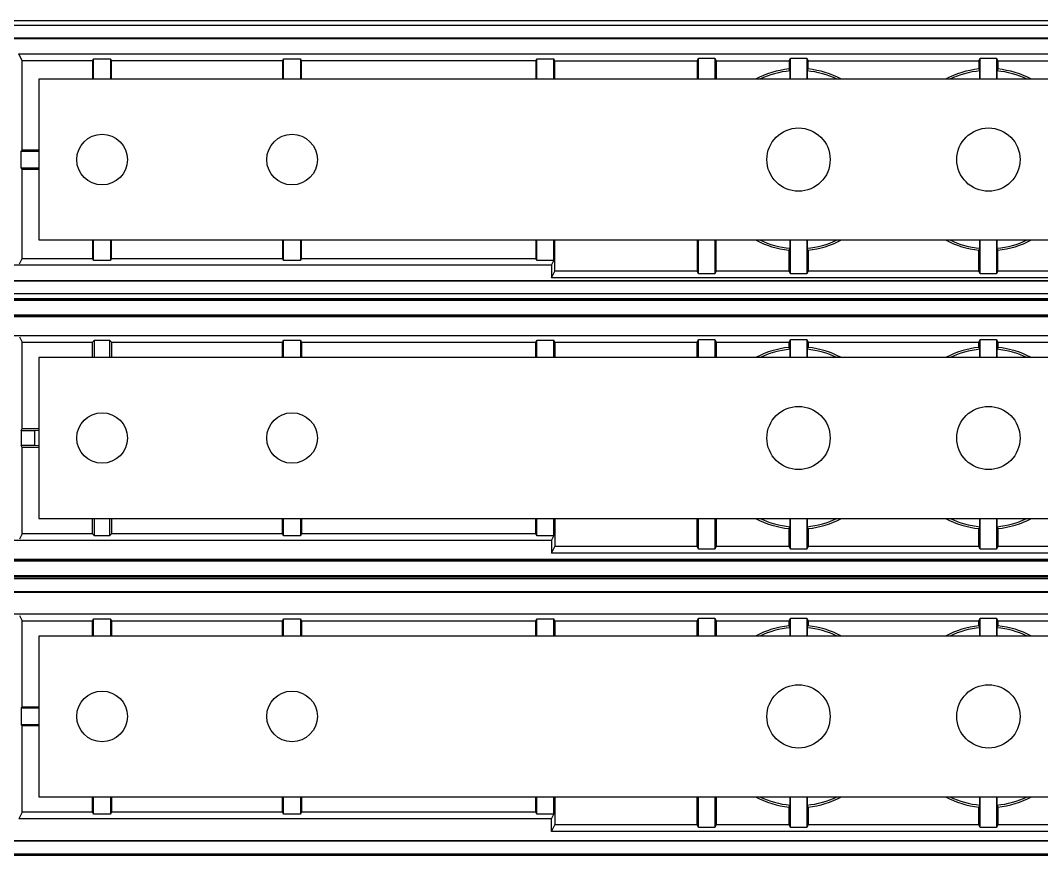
# Model space of a CAD drawing. Header units: inches. Extents: x 125 to 991, y -92 to 487.
# Drawn here: x 735.1 to 815.8, y 73.1 to 139.1 of the extents above; entities that cross this region are included whole.
import ezdxf

# ---------------------------------------------------------------- set-up
doc = ezdxf.new("R2010")
doc.units = ezdxf.units.IN

msp = doc.modelspace()

# ---------------------------------------------------------------- linework, layer by layer
at = {"color": 7, "linetype": 'Continuous'}
for p, q in [((732.3, 139.068), (917.4, 139.068)), ((732.684, 138.684), (917.016, 138.684)), ((733.484, 137.684), (916.216, 137.684)), ((733.519, 137.649), (916.181, 137.649)), ((735.022, 136.417), (914.949, 136.417)), ((735.293, 135.876), (735.022, 136.417)), ((735.293, 128.818), (735.293, 135.876)), ((740.85, 135.876), (735.293, 135.876)), ((740.85, 135.876), (740.929, 136.033)), ((740.85, 135.876), (740.85, 134.418)), ((740.929, 134.418), (740.929, 136.033)), ((740.929, 136.033), (742.272, 136.033)), ((742.272, 136.033), (742.272, 134.418)), ((742.272, 136.033), (742.35, 135.876)), ((742.35, 134.418), (742.35, 135.876)), ((755.85, 135.876), (742.35, 135.876)), ((755.85, 135.876), (755.929, 136.033)), ((755.85, 135.876), (755.85, 134.418)), ((755.929, 136.033), (757.272, 136.033)), ((755.929, 134.418), (755.929, 136.033)), ((757.272, 136.033), (757.35, 135.876)), ((757.272, 136.033), (757.272, 134.418)), ((757.35, 134.418), (757.35, 135.876)), ((775.85, 135.876), (757.35, 135.876)), ((775.85, 135.876), (775.929, 136.033)), ((775.85, 135.876), (775.85, 134.418)), ((775.929, 134.418), (775.929, 136.033)), ((775.929, 136.033), (777.272, 136.033)), ((777.35, 135.876), (777.272, 136.033)), ((777.272, 134.418), (777.272, 136.033)), ((777.35, 135.876), (788.6, 135.876)), ((777.35, 134.418), (777.35, 135.876)), ((788.6, 135.876), (788.705, 136.085)), ((788.6, 135.876), (788.6, 134.418)), ((788.705, 136.085), (789.996, 136.085)), ((788.705, 134.418), (788.705, 136.085)), ((789.996, 136.085), (790.1, 135.876)), ((789.996, 136.085), (789.996, 134.418)), ((790.1, 135.876), (795.85, 135.876)), ((790.1, 135.876), (790.1, 134.418)), ((795.85, 135.876), (795.955, 136.085)), ((795.85, 135.876), (795.85, 135.229)), ((795.955, 136.085), (797.246, 136.085)), ((795.955, 134.418), (795.955, 136.085)), ((797.246, 136.085), (797.35, 135.876)), ((797.246, 136.085), (797.246, 134.418)), ((797.35, 135.876), (810.85, 135.876)), ((797.35, 135.229), (797.35, 135.876)), ((810.85, 135.876), (810.955, 136.085)), ((810.85, 135.876), (810.85, 135.229)), ((810.955, 136.085), (812.246, 136.085)), ((810.955, 134.418), (810.955, 136.085)), ((812.246, 136.085), (812.35, 135.876)), ((812.246, 136.085), (812.246, 134.418)), ((812.35, 135.876), (818.1, 135.876)), ((812.35, 135.876), (812.35, 135.229)), ((795.929, 134.418), (795.929, 135.079)), ((797.272, 135.079), (797.272, 134.418)), ((810.929, 134.418), (810.929, 135.079)), ((812.272, 135.079), (812.272, 134.418)), ((735.214, 128.74), (735.293, 128.818)), ((735.214, 127.397), (735.214, 128.74)), ((735.214, 128.74), (736.6, 128.74)), ((736.6, 128.818), (735.293, 128.818)), ((735.293, 127.318), (735.214, 127.397)), ((736.6, 127.397), (735.214, 127.397)), ((735.293, 120.261), (735.293, 127.318)), ((735.293, 127.318), (736.6, 127.318)), ((740.85, 121.718), (740.85, 120.261)), ((740.929, 120.104), (740.929, 121.718)), ((742.272, 121.718), (742.272, 120.104)), ((742.35, 120.261), (742.35, 121.718)), ((755.85, 121.718), (755.85, 120.261)), ((755.929, 120.104), (755.929, 121.718)), ((757.272, 121.718), (757.272, 120.104)), ((757.35, 120.261), (757.35, 121.718)), ((775.85, 121.718), (775.85, 120.261)), ((775.929, 120.104), (775.929, 121.718)), ((777.272, 120.104), (777.272, 121.718)), ((777.35, 119.261), (777.35, 121.718)), ((788.6, 121.718), (788.6, 119.261)), ((788.705, 119.051), (788.705, 121.718)), ((789.996, 121.718), (789.996, 119.051)), ((790.1, 119.261), (790.1, 121.718)), ((795.929, 121.058), (795.929, 121.718)), ((795.955, 119.051), (795.955, 121.718)), ((797.246, 121.718), (797.246, 119.051)), ((797.272, 121.718), (797.272, 121.058)), ((810.929, 121.058), (810.929, 121.718)), ((810.955, 119.051), (810.955, 121.718)), ((812.246, 121.718), (812.246, 119.051)), ((812.272, 121.718), (812.272, 121.058)), ((735.083, 119.842), (735.293, 120.261)), ((735.293, 120.261), (740.85, 120.261)), ((740.929, 120.104), (740.85, 120.261)), ((742.35, 120.261), (742.272, 120.104)), ((742.35, 120.261), (755.85, 120.261)), ((755.929, 120.104), (755.85, 120.261)), ((757.35, 120.261), (757.272, 120.104)), ((757.35, 120.261), (775.85, 120.261)), ((775.929, 120.104), (775.85, 120.261)), ((795.85, 119.261), (795.85, 120.908)), ((797.35, 120.908), (797.35, 119.261)), ((810.85, 119.261), (810.85, 120.908)), ((812.35, 119.261), (812.35, 120.908)), ((777.08, 119.72), (722.88, 119.72)), ((742.272, 120.104), (740.929, 120.104)), ((757.272, 120.104), (755.929, 120.104)), ((777.272, 120.104), (775.929, 120.104)), ((777.08, 119.72), (777.272, 120.104)), ((777.08, 119.72), (777.08, 118.72)), ((777.08, 118.72), (777.35, 119.261)), ((818.371, 118.72), (777.08, 118.72)), ((788.6, 119.261), (777.35, 119.261)), ((788.705, 119.051), (788.6, 119.261)), ((789.996, 119.051), (788.705, 119.051)), ((790.1, 119.261), (789.996, 119.051)), ((795.85, 119.261), (790.1, 119.261)), ((795.955, 119.051), (795.85, 119.261)), ((797.246, 119.051), (795.955, 119.051)), ((797.35, 119.261), (797.246, 119.051)), ((810.85, 119.261), (797.35, 119.261)), ((810.955, 119.051), (810.85, 119.261)), ((812.246, 119.051), (810.955, 119.051)), ((812.35, 119.261), (812.246, 119.051)), ((818.1, 119.261), (812.35, 119.261)), ((923.311, 118.452), (723.17, 118.452)), ((923.288, 118.487), (723.194, 118.487)), ((721.701, 117.068), (921.1, 117.068)), ((923.564, 117.068), (722.901, 117.068)), ((923.311, 117.452), (723.17, 117.452)), ((920.93, 116.929), (721.603, 116.929)), ((721.774, 115.673), (920.887, 115.673)), ((721.773, 114.173), (920.886, 114.173)), ((735.083, 114.05), (735.293, 113.632)), ((740.85, 113.632), (741.008, 113.789)), ((741.008, 113.789), (742.193, 113.789)), ((741.008, 112.418), (741.008, 113.789)), ((742.193, 113.789), (742.193, 112.418)), ((742.193, 113.789), (742.35, 113.632)), ((755.85, 113.632), (755.929, 113.789)), ((755.929, 113.789), (757.272, 113.789)), ((755.929, 112.418), (755.929, 113.789)), ((757.272, 113.789), (757.35, 113.632)), ((757.272, 113.789), (757.272, 112.418)), ((775.85, 113.632), (775.929, 113.789)), ((775.929, 113.789), (777.272, 113.789)), ((775.929, 112.418), (775.929, 113.789)), ((777.35, 113.632), (777.272, 113.789)), ((777.272, 112.418), (777.272, 113.789)), ((788.6, 113.632), (788.705, 113.841)), ((788.705, 113.841), (789.996, 113.841)), ((788.705, 112.418), (788.705, 113.841)), ((789.996, 113.841), (790.1, 113.632)), ((789.996, 113.841), (789.996, 112.418)), ((795.85, 113.632), (795.955, 113.841)), ((795.955, 112.418), (795.955, 113.841)), ((795.955, 113.841), (797.246, 113.841)), ((797.246, 113.841), (797.246, 112.418)), ((797.246, 113.841), (797.35, 113.632)), ((810.85, 113.632), (810.955, 113.841)), ((810.955, 112.418), (810.955, 113.841)), ((810.955, 113.841), (812.246, 113.841)), ((812.246, 113.841), (812.246, 112.418)), ((812.246, 113.841), (812.35, 113.632)), ((735.293, 113.632), (740.85, 113.632)), ((735.293, 106.818), (735.293, 113.632)), ((740.85, 112.418), (740.85, 113.632)), ((742.35, 113.632), (755.85, 113.632)), ((742.35, 113.632), (742.35, 112.418)), ((755.85, 112.418), (755.85, 113.632)), ((757.35, 113.632), (775.85, 113.632)), ((757.35, 113.632), (757.35, 112.418)), ((775.85, 112.418), (775.85, 113.632)), ((777.35, 113.632), (777.35, 112.418)), ((777.35, 113.632), (788.6, 113.632)), ((788.6, 112.418), (788.6, 113.632)), ((790.1, 113.632), (790.1, 112.418)), ((790.1, 113.632), (795.85, 113.632)), ((795.85, 113.229), (795.85, 113.632)), ((795.929, 112.418), (795.929, 113.079)), ((797.272, 113.079), (797.272, 112.418)), ((797.35, 113.632), (810.85, 113.632)), ((797.35, 113.632), (797.35, 113.229)), ((810.85, 113.229), (810.85, 113.632)), ((810.929, 112.418), (810.929, 113.079)), ((812.272, 113.079), (812.272, 112.418)), ((812.35, 113.632), (812.35, 113.229)), ((812.35, 113.632), (818.1, 113.632)), ((735.214, 106.661), (735.293, 106.818)), ((735.214, 106.661), (735.214, 105.475)), ((735.214, 106.661), (736.248, 106.661)), ((735.293, 106.818), (736.6, 106.818)), ((736.248, 106.661), (736.6, 106.696)), ((736.248, 106.661), (736.248, 105.475)), ((736.6, 106.696), (736.6, 105.441)), ((736.248, 105.475), (735.214, 105.475)), ((735.293, 105.318), (735.214, 105.475)), ((735.293, 98.505), (735.293, 105.318)), ((736.6, 105.318), (735.293, 105.318)), ((736.6, 105.441), (736.248, 105.475)), ((740.85, 98.505), (740.85, 99.718)), ((741.008, 98.348), (741.008, 99.718)), ((742.193, 99.718), (742.193, 98.348)), ((742.35, 99.718), (742.35, 98.505)), ((755.85, 98.505), (755.85, 99.718)), ((755.929, 98.348), (755.929, 99.718)), ((757.272, 99.718), (757.272, 98.348)), ((757.35, 99.718), (757.35, 98.505)), ((775.85, 98.505), (775.85, 99.718)), ((775.929, 98.348), (775.929, 99.718)), ((777.272, 98.348), (777.272, 99.718)), ((777.35, 99.718), (777.35, 97.505)), ((788.6, 97.505), (788.6, 99.718)), ((788.705, 97.296), (788.705, 99.718)), ((789.996, 99.718), (789.996, 97.296)), ((790.1, 99.718), (790.1, 97.505)), ((795.929, 99.058), (795.929, 99.718)), ((795.955, 97.296), (795.955, 99.718)), ((797.246, 99.718), (797.246, 97.296)), ((797.272, 99.718), (797.272, 99.058)), ((810.929, 99.058), (810.929, 99.718)), ((810.955, 97.296), (810.955, 99.718)), ((812.246, 99.718), (812.246, 97.296)), ((812.272, 99.718), (812.272, 99.058)), ((735.293, 98.505), (735.083, 98.086)), ((740.85, 98.505), (735.293, 98.505)), ((741.008, 98.348), (740.85, 98.505)), ((742.35, 98.505), (742.193, 98.348)), ((755.85, 98.505), (742.35, 98.505)), ((755.929, 98.348), (755.85, 98.505)), ((757.35, 98.505), (757.272, 98.348)), ((775.85, 98.505), (757.35, 98.505)), ((775.929, 98.348), (775.85, 98.505)), ((795.85, 97.505), (795.85, 98.908)), ((797.35, 98.908), (797.35, 97.505)), ((810.85, 97.505), (810.85, 98.908)), ((812.35, 98.908), (812.35, 97.505)), ((777.08, 97.964), (721.773, 97.964)), ((742.193, 98.348), (741.008, 98.348)), ((757.272, 98.348), (755.929, 98.348)), ((777.272, 98.348), (775.929, 98.348)), ((777.08, 97.964), (777.272, 98.348)), ((777.08, 97.964), (777.08, 96.964)), ((777.08, 96.964), (777.35, 97.505)), ((818.371, 96.964), (777.08, 96.964)), ((788.6, 97.505), (777.35, 97.505)), ((788.705, 97.296), (788.6, 97.505)), ((789.996, 97.296), (788.705, 97.296)), ((790.1, 97.505), (789.996, 97.296)), ((795.85, 97.505), (790.1, 97.505)), ((795.955, 97.296), (795.85, 97.505)), ((797.246, 97.296), (795.955, 97.296)), ((797.35, 97.505), (797.246, 97.296)), ((810.85, 97.505), (797.35, 97.505)), ((810.955, 97.296), (810.85, 97.505)), ((812.246, 97.296), (810.955, 97.296)), ((812.35, 97.505), (812.246, 97.296)), ((818.1, 97.505), (812.35, 97.505)), ((920.887, 96.464), (721.774, 96.464)), ((721.603, 95.208), (920.93, 95.208)), ((921.1, 95.068), (721.701, 95.068)), ((921.88, 95.068), (722.901, 95.068)), ((911.635, 94.929), (722.999, 94.929)), ((722.999, 93.929), (911.635, 93.929)), ((723.023, 93.894), (911.6, 93.894)), ((722.828, 92.173), (911.6, 92.173)), ((735.083, 92.05), (735.293, 91.632)), ((735.293, 84.818), (735.293, 91.632)), ((735.293, 91.632), (740.85, 91.632)), ((740.85, 91.632), (740.929, 91.789)), ((740.85, 90.418), (740.85, 91.632)), ((740.929, 90.418), (740.929, 91.789)), ((740.929, 91.789), (742.272, 91.789)), ((742.272, 91.789), (742.272, 90.418)), ((742.272, 91.789), (742.35, 91.632)), ((742.35, 91.632), (742.35, 90.418)), ((742.35, 91.632), (755.85, 91.632)), ((755.85, 91.632), (755.929, 91.789)), ((755.85, 90.418), (755.85, 91.632)), ((755.929, 90.418), (755.929, 91.789)), ((755.929, 91.789), (757.272, 91.789)), ((757.272, 91.789), (757.272, 90.418)), ((757.272, 91.789), (757.35, 91.632)), ((757.35, 91.632), (757.35, 90.418)), ((757.35, 91.632), (775.85, 91.632)), ((775.85, 91.632), (775.929, 91.789)), ((775.85, 90.418), (775.85, 91.632)), ((775.929, 90.418), (775.929, 91.789)), ((775.929, 91.789), (777.272, 91.789)), ((777.272, 90.418), (777.272, 91.789)), ((777.35, 91.632), (777.272, 91.789)), ((777.35, 91.632), (777.35, 90.418)), ((777.35, 91.632), (788.6, 91.632)), ((788.6, 91.632), (788.705, 91.841)), ((788.6, 90.418), (788.6, 91.632)), ((788.705, 91.841), (789.996, 91.841)), ((788.705, 90.418), (788.705, 91.841)), ((789.996, 91.841), (789.996, 90.418)), ((789.996, 91.841), (790.1, 91.632)), ((790.1, 91.632), (790.1, 90.418)), ((790.1, 91.632), (795.85, 91.632)), ((795.85, 91.632), (795.955, 91.841)), ((795.85, 91.229), (795.85, 91.632)), ((795.955, 91.841), (797.246, 91.841)), ((795.955, 90.418), (795.955, 91.841)), ((797.246, 91.841), (797.35, 91.632)), ((797.246, 91.841), (797.246, 90.418)), ((797.35, 91.632), (810.85, 91.632)), ((797.35, 91.632), (797.35, 91.229)), ((810.85, 91.632), (810.955, 91.841)), ((810.85, 91.229), (810.85, 91.632)), ((810.955, 91.841), (812.246, 91.841)), ((810.955, 90.418), (810.955, 91.841)), ((812.246, 91.841), (812.35, 91.632)), ((812.246, 91.841), (812.246, 90.418)), ((812.35, 91.632), (818.1, 91.632)), ((812.35, 91.632), (812.35, 91.229)), ((795.929, 90.418), (795.929, 91.079)), ((797.272, 91.079), (797.272, 90.418)), ((810.929, 90.418), (810.929, 91.079)), ((812.272, 91.079), (812.272, 90.418)), ((735.293, 84.818), (735.214, 84.74)), ((735.214, 84.74), (736.6, 84.74)), ((735.214, 84.74), (735.214, 83.397)), ((735.293, 84.818), (736.6, 84.818)), ((736.6, 83.397), (735.214, 83.397)), ((735.214, 83.397), (735.293, 83.318)), ((736.6, 83.318), (735.293, 83.318)), ((735.293, 76.505), (735.293, 83.318)), ((740.85, 76.505), (740.85, 77.718)), ((740.929, 76.348), (740.929, 77.718)), ((742.272, 77.718), (742.272, 76.348)), ((742.35, 77.718), (742.35, 76.505)), ((755.85, 76.505), (755.85, 77.718)), ((755.929, 76.348), (755.929, 77.718)), ((757.272, 77.718), (757.272, 76.348)), ((757.35, 77.718), (757.35, 76.505)), ((775.85, 76.505), (775.85, 77.718)), ((775.929, 76.348), (775.929, 77.718)), ((777.272, 76.348), (777.272, 77.718)), ((777.35, 77.718), (777.35, 75.505)), ((788.6, 75.505), (788.6, 77.718)), ((788.705, 75.296), (788.705, 77.718)), ((789.996, 77.718), (789.996, 75.296)), ((790.1, 77.718), (790.1, 75.505)), ((795.929, 77.058), (795.929, 77.718)), ((795.955, 75.296), (795.955, 77.718)), ((797.246, 77.718), (797.246, 75.296)), ((797.272, 77.718), (797.272, 77.058)), ((810.929, 77.058), (810.929, 77.718)), ((810.955, 75.296), (810.955, 77.718)), ((812.246, 77.718), (812.246, 75.296)), ((812.272, 77.718), (812.272, 77.058)), ((795.85, 75.505), (795.85, 76.908)), ((797.35, 76.908), (797.35, 75.505)), ((810.85, 75.505), (810.85, 76.908)), ((812.35, 76.908), (812.35, 75.505)), ((735.293, 76.505), (735.022, 75.964)), ((777.08, 75.964), (735.022, 75.964)), ((740.85, 76.505), (735.293, 76.505)), ((740.929, 76.348), (740.85, 76.505)), ((742.272, 76.348), (740.929, 76.348)), ((742.35, 76.505), (742.272, 76.348)), ((755.85, 76.505), (742.35, 76.505)), ((755.929, 76.348), (755.85, 76.505)), ((757.272, 76.348), (755.929, 76.348)), ((757.35, 76.505), (757.272, 76.348)), ((775.85, 76.505), (757.35, 76.505)), ((775.929, 76.348), (775.85, 76.505)), ((777.272, 76.348), (775.929, 76.348)), ((777.08, 75.964), (777.272, 76.348)), ((777.08, 74.964), (777.08, 75.964)), ((777.08, 74.964), (777.35, 75.505)), ((788.6, 75.505), (777.35, 75.505)), ((788.705, 75.296), (788.6, 75.505)), ((789.996, 75.296), (788.705, 75.296)), ((790.1, 75.505), (789.996, 75.296)), ((795.85, 75.505), (790.1, 75.505)), ((795.955, 75.296), (795.85, 75.505)), ((797.246, 75.296), (795.955, 75.296)), ((797.35, 75.505), (797.246, 75.296)), ((810.85, 75.505), (797.35, 75.505)), ((810.955, 75.296), (810.85, 75.505)), ((812.246, 75.296), (810.955, 75.296)), ((812.35, 75.505), (812.246, 75.296)), ((818.1, 75.505), (812.35, 75.505)), ((911.635, 74.208), (733.24, 74.208)), ((911.6, 74.243), (733.275, 74.243)), ((818.371, 74.964), (777.08, 74.964)), ((917.4, 73.068), (732.3, 73.068)), ((732.44, 73.208), (911.635, 73.208))]:
    msp.add_line(p, q, dxfattribs=at)
for points in [[(736.6, 121.718), (816.6, 121.718), (816.6, 134.418), (736.6, 134.418)], [(736.6, 99.718), (816.6, 99.718), (816.6, 112.418), (736.6, 112.418)], [(736.6, 77.718), (816.6, 77.718), (816.6, 90.418), (736.6, 90.418)]]:
    msp.add_lwpolyline(points, close=True)
for centre, radius in [((741.6, 128.068), 2), ((756.6, 128.068), 2), ((796.6, 128.068), 2.5), ((811.6, 128.068), 2.5), ((796.6, 106.068), 2.5), ((811.6, 106.068), 2.5), ((741.6, 106.068), 2), ((756.6, 106.068), 2), ((796.6, 84.068), 2.5), ((811.6, 84.068), 2.5), ((741.6, 84.068), 2), ((756.6, 84.068), 2)]:
    msp.add_circle(centre, radius)
for centre, radius, start, end in [((796.6, 128.068), 7.2, 95.97916, 118.12218), ((796.6, 128.068), 7.043, 95.47079, 115.62861), ((796.6, 128.068), 7.043, 64.37139, 84.52921), ((796.6, 128.068), 7.2, 61.87782, 84.02084), ((811.6, 128.068), 7.2, 95.97916, 118.12218), ((811.6, 128.068), 7.043, 95.47079, 115.62861), ((811.6, 128.068), 7.043, 64.37139, 84.52921), ((811.6, 128.068), 7.2, 61.87782, 84.02084), ((796.6, 128.068), 7.2, 241.87782, 264.02084), ((796.6, 128.068), 7.043, 244.37139, 264.52921), ((796.6, 128.068), 7.043, 275.47079, 295.62861), ((796.6, 128.068), 7.2, 275.97916, 298.12218), ((811.6, 128.068), 7.2, 241.87782, 264.02084), ((811.6, 128.068), 7.043, 244.37139, 264.52921), ((811.6, 128.068), 7.043, 275.47079, 295.62861), ((811.6, 128.068), 7.2, 275.97916, 298.12218), ((796.6, 106.068), 7.2, 95.97916, 118.12218), ((796.6, 106.068), 7.043, 95.47079, 115.62861), ((796.6, 106.068), 7.043, 64.37139, 84.52921), ((796.6, 106.068), 7.2, 61.87782, 84.02084), ((811.6, 106.068), 7.2, 95.97916, 118.12218), ((811.6, 106.068), 7.043, 95.47079, 115.62861), ((811.6, 106.068), 7.043, 64.37139, 84.52921), ((811.6, 106.068), 7.2, 61.87782, 84.02084), ((796.6, 106.068), 7.2, 241.87782, 264.02084), ((796.6, 106.068), 7.043, 244.37139, 264.52921), ((796.6, 106.068), 7.043, 275.47079, 295.62861), ((796.6, 106.068), 7.2, 275.97916, 298.12218), ((811.6, 106.068), 7.2, 241.87782, 264.02084), ((811.6, 106.068), 7.043, 244.37139, 264.52921), ((811.6, 106.068), 7.043, 275.47079, 295.62861), ((811.6, 106.068), 7.2, 275.97916, 298.12218), ((796.6, 84.068), 7.2, 95.97916, 118.12218), ((796.6, 84.068), 7.2, 61.87782, 84.02084), ((811.6, 84.068), 7.2, 95.97916, 118.12218), ((811.6, 84.068), 7.2, 61.87782, 84.02084), ((796.6, 84.068), 7.043, 95.47079, 115.62861), ((796.6, 84.068), 7.043, 64.37139, 84.52921), ((811.6, 84.068), 7.043, 95.47079, 115.62861), ((811.6, 84.068), 7.043, 64.37139, 84.52921), ((796.6, 84.068), 7.2, 241.87782, 264.02084), ((796.6, 84.068), 7.043, 244.37139, 264.52921), ((796.6, 84.068), 7.043, 275.47079, 295.62861), ((796.6, 84.068), 7.2, 275.97916, 298.12218), ((811.6, 84.068), 7.2, 241.87782, 264.02084), ((811.6, 84.068), 7.043, 244.37139, 264.52921), ((811.6, 84.068), 7.043, 275.47079, 295.62861), ((811.6, 84.068), 7.2, 275.97916, 298.12218)]:
    msp.add_arc(centre, radius, start, end, dxfattribs=at)
for points in [[(795.85, 135.229), (795.87, 135.192), (795.89, 135.154), (795.909, 135.117), (795.929, 135.079)], [(797.272, 135.079), (797.291, 135.117), (797.311, 135.154), (797.331, 135.192), (797.35, 135.229)], [(810.85, 135.229), (810.87, 135.191), (810.89, 135.154), (810.91, 135.116), (810.929, 135.079)], [(812.272, 135.079), (812.291, 135.117), (812.311, 135.154), (812.331, 135.192), (812.35, 135.229)], [(795.929, 121.058), (795.91, 121.02), (795.89, 120.982), (795.87, 120.945), (795.85, 120.908)], [(797.35, 120.908), (797.331, 120.945), (797.311, 120.982), (797.291, 121.02), (797.272, 121.058)], [(810.929, 121.058), (810.909, 121.02), (810.89, 120.982), (810.87, 120.945), (810.85, 120.908)], [(812.35, 120.908), (812.331, 120.945), (812.311, 120.982), (812.291, 121.02), (812.272, 121.058)], [(795.85, 113.229), (795.87, 113.192), (795.89, 113.154), (795.909, 113.117), (795.929, 113.079)], [(797.272, 113.079), (797.291, 113.117), (797.311, 113.154), (797.331, 113.192), (797.35, 113.229)], [(810.85, 113.229), (810.87, 113.192), (810.89, 113.154), (810.909, 113.117), (810.929, 113.079)], [(812.272, 113.079), (812.291, 113.117), (812.311, 113.154), (812.331, 113.192), (812.35, 113.229)], [(795.929, 99.058), (795.909, 99.02), (795.89, 98.982), (795.87, 98.945), (795.85, 98.908)], [(797.35, 98.908), (797.331, 98.945), (797.311, 98.982), (797.291, 99.02), (797.272, 99.058)], [(810.929, 99.058), (810.909, 99.02), (810.89, 98.982), (810.87, 98.945), (810.85, 98.908)], [(812.35, 98.908), (812.331, 98.945), (812.311, 98.982), (812.291, 99.02), (812.272, 99.058)], [(795.85, 91.229), (795.87, 91.192), (795.89, 91.154), (795.909, 91.117), (795.929, 91.079)], [(797.272, 91.079), (797.291, 91.116), (797.311, 91.154), (797.331, 91.191), (797.35, 91.229)], [(810.85, 91.229), (810.87, 91.192), (810.89, 91.154), (810.909, 91.117), (810.929, 91.079)], [(812.272, 91.079), (812.291, 91.116), (812.311, 91.154), (812.331, 91.191), (812.35, 91.229)], [(795.929, 77.058), (795.909, 77.02), (795.89, 76.982), (795.87, 76.945), (795.85, 76.908)], [(797.35, 76.908), (797.331, 76.945), (797.311, 76.982), (797.291, 77.02), (797.272, 77.058)], [(810.929, 77.058), (810.909, 77.02), (810.89, 76.982), (810.87, 76.945), (810.85, 76.908)], [(812.35, 76.908), (812.331, 76.945), (812.311, 76.982), (812.291, 77.02), (812.272, 77.058)]]:
    msp.add_spline(points, degree=3, dxfattribs=at)
at = {"color": 124, "linetype": 'Continuous'}
for points in [[(721.797, 115.806), (771.579, 115.806), (821.362, 115.806), (871.145, 115.806), (920.927, 115.806)], [(721.797, 115.706), (771.579, 115.706), (821.362, 115.706), (871.145, 115.706), (920.927, 115.706)], [(920.927, 96.431), (871.145, 96.431), (821.362, 96.431), (771.579, 96.431), (721.797, 96.431)], [(920.927, 96.331), (871.145, 96.331), (821.362, 96.331), (771.579, 96.331), (721.797, 96.331)]]:
    msp.add_spline(points, degree=3, dxfattribs=at)

doc.saveas('drawing.dxf')
